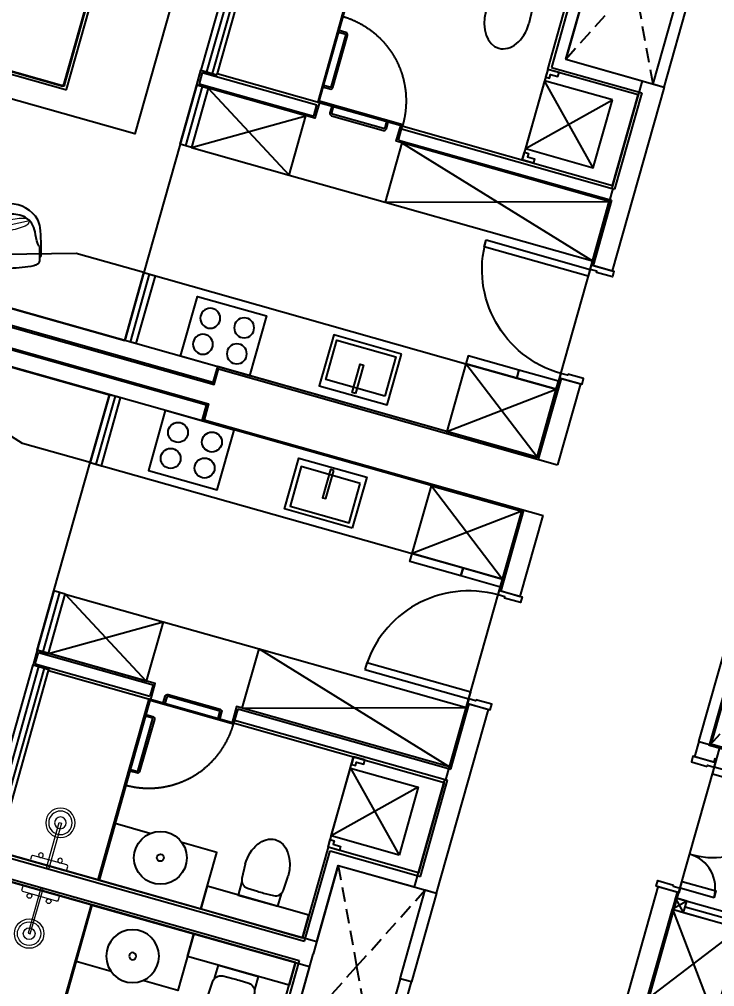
# Model space of a CAD drawing. Header units: millimetres. Extents: x -361675616 to 361246347, y -284141842 to 284396604.
# Drawn here: x -46756 to -40833, y 113742 to 121975 of the extents above; entities that cross this region are included whole.
import ezdxf

# ---------------------------------------------------------------- set-up
doc = ezdxf.new("R2010")
doc.units = ezdxf.units.MM
doc.header["$LTSCALE"] = 100
doc.header["$MEASUREMENT"] = 0
doc.set_wipeout_variables(frame=1)
for name, pattern in [('ACAD_ISO03W100', [30, 12, -18]), ('HIDDEN', [0.375, 0.25, -0.125]), ('SKYVILLA 3-F2$0$17-23F MEA_1BR (Type-2)$0$DOTX2', [12.7, 0, -12.7]), ('Xref_ST_MBDV Cot vach 30.7.2022$0$HIDDEN', [0.375, 0.25, -0.125])]:
    doc.linetypes.add(name, pattern=pattern)
for name, color, linetype, lineweight in [('A- NOI THAT', 3, 'Continuous', 9), ('A-NoiThat', 39, 'Continuous', 13), ('CIC36 net manh', 8, 'Continuous', 9)]:
    doc.layers.add(name, color=color, linetype=linetype, lineweight=lineweight)
for name, color, linetype in [('A-_FURN----_E-_N', 251, 'Continuous'), ('A-_SANIEQPT_E-_N', 251, 'Continuous'), ('A-ANNO-ROOM', 50, 'Continuous'), ('A-WALL-FNSH', 11, 'Continuous'), ('dien tich thong thuy', 3, 'Continuous'), ('IDEA - dim', 251, 'Continuous'), ('KT-Cua', 36, 'Continuous'), ('KT-Khuat', 9, 'HIDDEN'), ('KT-Net manh', 139, 'Continuous'), ('KT-Tuong', 1, 'Continuous'), ('Xref_ST_MBDV Cot vach 30.7.2022$0$KT-Khuat', 9, 'Xref_ST_MBDV Cot vach 30.7.2022$0$HIDDEN')]:
    doc.layers.add(name, color=color, linetype=linetype)
doc.styles.add('220126_HDN_HBA typical plan$0$211210_HDN_HBA_TYPICAL PLAN CORE OPT 1$0$HBA-Text', font='GOTHIC.TTF')

# ---------------------------------------------------------------- blocks, each defined once
blk = doc.blocks.new('dc')
for points in [[(-1100, -40), (-1110, -40), (-1110, -100), (-1150, -100), (-1150, 100), (-1100, 100)], [(-50, -40), (-40, -40), (-40, -100), (0, -100), (0, 100), (-50, 100)], [(-1109.999999999985, -400), (-1109.999999999985, -100), (-1049.999999999985, -100), (-1049.999999999985, -400)], [(-39.99999999998545, -869.9999999999709), (-39.99999999998545, -99.9999999999709), (-99.99999999998545, -99.9999999999709), (-99.99999999998545, -869.9999999999709)]]:
    blk.add_lwpolyline(points, close=True)
for centre, radius, start, end in [((-1110.000000000029, -99.9999999999709), 300.0000000000291, 270, 0), ((-40.0000000000291, -100.0000000000873), 769.9999999999345, 180, 270)]:
    blk.add_arc(centre, radius, start, end)
blk = doc.blocks.new('27')
at = {"color": 6, "const_width": 29.99999999999999}
blk.add_lwpolyline([(84.9999999999709, 900.0000000000146), (1714.999999999956, 900.0000000000146), (1714.999999999971, 100.0000000000146), (84.9999999999709, 100)], close=True, dxfattribs=at)
at = {"layer": 'A-_FURN----_E-_N', "linetype": 'Continuous'}
blk.add_lwpolyline([(3149.994292274088, 170.0000000000146), (3149.994292274088, 770.0000000000146), (3949.994292274059, 770), (3949.994292274074, 170.0000000000582)], close=True, dxfattribs=at)
at = {"layer": 'A-WALL-FNSH', "color": 5}
blk.add_lwpolyline([(3099.994292274088, 270), (3099.994292274074, 670)], dxfattribs=at)
at = {"layer": 'IDEA - dim'}
for p, q in [((3049.994292274059, 170.0000000000146), (3049.994292274059, 770.0000000000146)), ((3149.994292274074, 269.9999999999854), (3149.994292274088, 770.0000000000146)), ((3049.994292274074, 270), (3149.994292274088, 170.0000000000146)), ((3149.994292274074, 269.9999999999854), (3049.994292274059, 170.0000000000146)), ((2999.994292274103, 169.9999999999854), (2999.994292274088, 0))]:
    blk.add_line(p, q, dxfattribs=at)
blk.add_lwpolyline([(3149.994292274074, 269.9999999999854), (3049.994292274074, 270), (3049.994292274059, 170.0000000000146), (3149.994292274088, 170.0000000000146)], close=True, dxfattribs=at)
at = {"layer": 'KT-Net manh', "linetype": 'ACAD_ISO03W100', "ltscale": 4}
for p, q in [((3149.994292274088, 170.0000000000146), (3949.994292274059, 770)), ((3949.994292274074, 170.0000000000582), (3149.994292274088, 770.0000000000146))]:
    blk.add_line(p, q, dxfattribs=at)
at = {"layer": 'KT-Tuong'}
for p, q in [((1714.999999999956, 1.455191522836685e-11), (1714.999999999956, 900.0000000000146)), ((1814.999999999971, 170.0000000000146), (1849.994292274059, 170.0000000000146)), ((1849.994292274059, 170.0000000000146), (1849.994292274059, 1.455191522836685e-11)), ((2999.994292274103, 169.9999999999854), (4749.994292274059, 169.9999999999563)), ((1714.999999999971, 100.0000000000146), (-5.820766091346741e-11, 100)), ((1714.999999999956, 1.455191522836685e-11), (-4.365574568510056e-11, 1.455191522836685e-11)), ((1714.999999999956, 1.455191522836685e-11), (1849.994292274059, 1.455191522836685e-11)), ((2999.994292274088, 0), (6799.994292277814, 1.455191522836685e-11))]:
    blk.add_line(p, q, dxfattribs=at)
at = {"layer": 'Xref_ST_MBDV Cot vach 30.7.2022$0$KT-Khuat', "linetype": 'Xref_ST_MBDV Cot vach 30.7.2022$0$HIDDEN', "ltscale": 5}
blk.add_line((1714.999999999971, 100.0000000000146), (84.9999999999709, 900.0000000000146), dxfattribs=at)
at = {"layer": 'A-_FURN----_E-_N', "rotation": 179.9999999999999}
blk.add_blockref('dc', (1849.994292274074, 84.99997074174462), dxfattribs=at)
blk = doc.blocks.new('220126_HDN_HBA typical plan$0$210902_YS plan 330pm ver13$0$TOTO-WC-CW822J')
at = {"color": 0}
blk.add_lwpolyline([(-177.2072506700642, -119.1915361834399), (-175, 0), (175, 0), (177.2072506700642, -119.1915361836145)], dxfattribs=at)
blk.add_lwpolyline([(-190, -270), (-183.3947591906181, -144.5004246227618, -0.3908696114996718), (-115.4352058441145, -78.20653349565691), (-27.76706723973621, -75.77130742336158, -0.01388621073825284), (27.76706724101678, -75.77130742336158), (115.4352058439981, -78.20653349565691, -0.3908696114996718), (183.3947591905016, -144.5004246227618), (190, -270)], format="xyb", dxfattribs=at)
blk.add_ellipse((0, -270), major_axis=(0, -270), ratio=0.7037037037037037, start_param=4.71238898038469, end_param=7.853981633974483, dxfattribs=at)
blk = doc.blocks.new('cuawc')
at = {"layer": 'IDEA - dim'}
blk.add_lwpolyline([(-760, 0), (-10, 0), (-10, -10), (-760, -10)], close=True, dxfattribs=at)
blk.add_lwpolyline([(-134.9999995920807, -10), (-134.9999999012798, -69.99999993096571, -0.4142135623730955), (-154.9999998733401, -89.9999998335843), (-614.9999995492399, -89.9999999582069, -0.4142135623730945), (-634.9999997187406, -70.0000000022701), (-635, -10), (-619.9999997802079, -10.00000001001172), (-619.9999996982515, -65.00000014714897, 0.4142135623731028), (-609.9999993927777, -74.99999979144195), (-159.9999995660037, -74.99999985605245, 0.4142135623730875), (-149.9999995790422, -64.99999990471406), (-149.9999996628612, -9.999999767518602), (-134.9999995920807, -10)], format="xyb", dxfattribs=at)
at = {"layer": 'KT-Cua'}
blk.add_lwpolyline([(-10, -750), (-10, 0), (0, 0), (0, -750)], close=True, dxfattribs=at)
blk.add_lwpolyline([(0, -124.9999995912076), (59.99999993108213, -124.9999999016291, -0.4142135623730955), (79.99999983422458, -144.999999873573), (79.9999999590218, -604.9999995499966, -0.4142135623730945), (60.00000000186265, -624.9999997186824), (0, -625), (9.313225746154785e-09, -609.9999997809646), (55.00000014714897, -609.9999996974366, 0.4142135623731028), (64.99999979138374, -599.9999993928359), (64.99999985657632, -149.9999995657708, 0.4142135623730875), (54.9999999050051, -139.9999995797989), (-2.328306436538696e-07, -139.9999996633269), (0, -124.9999995912076)], format="xyb", dxfattribs=at)
at = {"layer": 'KT-Net manh', "linetype": 'ACAD_ISO03W100', "ltscale": 4}
blk.add_arc((-10.00800025224789, -0.00334509369485101), 749.991999755212, 179.9997444509397, 270.7645857034216, dxfattribs=at)
blk = doc.blocks.new('A$C2A980E36')
at = {"ltscale": 0.5}
blk.add_lwpolyline([(-10, 0), (10, 0), (10, 400), (-10, 400)], close=True, dxfattribs=at)
blk.add_lwpolyline([(160, 60), (160, 30, -0.4142135623730916), (150, 20), (-150, 20, -0.4142135623730987), (-160, 30), (-160, 60.00000000000728, -0.414213562373095), (-150, 70.00000000000728), (150, 70, -0.4142135623730915)], format="xyb", close=True, dxfattribs=at)
for centre, radius in [((0, 400), 125), ((0, 400), 100), ((0, 400), 50), ((-85, 90.00000000000728), 20), ((85, 90), 20)]:
    blk.add_circle(centre, radius, dxfattribs=at)
blk = doc.blocks.new('17-23F MEA_1BR (Type-2)$0$1X-LAMP1')
at = {"color": 0, "linetype": 'ByBlock', "lineweight": -2}
for p, q in [((0.03333333350902346, -0.0577350272233404), (-0.5900208757140597, 1.021946134262932)), ((0.03333333350902346, -0.0577350272233404), (-0.5900208757140597, 1.021946134262932)), ((0.03333333350902346, 0.0577350272233404), (-0.5900208757141566, -1.021946134263029)), ((0.03333333350902346, 0.0577350272233404), (-0.5900208757141566, -1.021946134263029)), ((-0.06666666701804692, 0), (1.180041751428119, 0)), ((-0.06666666701804692, 0), (1.180041751428119, 0))]:
    blk.add_line(p, q, dxfattribs=at)
at = {"color": 0, "linetype": 'ByBlock', "lineweight": -2, "const_width": 0.03333333333333333}
for points in [[(-0.4809644977131393, 0.8330549466758385), (-0.5824066106765531, 1.00875784035549)], [(-0.4809644977131393, 0.8330549466758385), (-0.5824066106765531, 1.00875784035549)], [(0.9619289954262786, 0), (1.164813221353009, 0)], [(0.9619289954262786, 0), (1.164813221353009, 0)], [(-0.4809644977130423, -0.8330549466761296), (-0.5824066106764562, -1.008757840355781)], [(-0.4809644977130423, -0.8330549466761296), (-0.5824066106764562, -1.008757840355781)]]:
    blk.add_lwpolyline(points, dxfattribs=at)
at = {"color": 0, "linetype": 'ByBlock', "lineweight": -2}
for radius in [1, 0.8666666666666667, 0.8666666666666667, 0.3666666666666667, 0.3666666666666667]:
    blk.add_circle((0, 0), radius, dxfattribs=at)
blk = doc.blocks.new('17-23F MEA_1BR (Type-2)$0$IFF-TABLE LAMP')
blk.add_line((40.000000018219, 192.484417756903), (40.0000000197324, 207.484417756903))
at = {"ltscale": 10}
blk.add_lwpolyline([(1.900480128824711e-08, 299.9922088806343), (3.800960257649422e-08, 99.99220888063428)], dxfattribs=at)
blk.add_lwpolyline([(1.827720552682877e-08, 192.4844177606865), (1.967418938875198e-08, 207.4844177607156), (260.0000000197906, 207.4844177360355), (260.0000000183354, 192.4844177360355)], close=True)
blk.add_circle((240.0000000190921, 199.9844177378982), 150.3620897276269)
at = {"layer": 'A- NOI THAT'}
blk.add_line((220.0000000182772, 192.4844177397608), (220.0000000196742, 207.4844177397899), dxfattribs=at)
at = {"ltscale": 10, "xscale": 150.0000000000582, "yscale": 150.0000000000582, "zscale": 1068.863950547171, "rotation": 359.9999999945528}
blk.add_blockref('17-23F MEA_1BR (Type-2)$0$1X-LAMP1', (240.0000000190921, 199.9844177378982), dxfattribs=at)
blk = doc.blocks.new('bk')
at = {"layer": 'IDEA - dim'}
blk.add_lwpolyline([(-0.0002675037831068039, -1377.500088232278), (49.99973246827722, -1377.500088232278), (49.99973246827722, 1812.499911767722), (-0.0002675037831068039, 1812.499911767722), (-0.02712895162403584, 1577.500073593284), (0.0002675037831068039, 1377.500088232337)], close=True, dxfattribs=at)
blk.add_lwpolyline([(49.99973249621689, -1337.500088473607), (64.9997324962169, -1337.500088473607), (64.99942849576473, 1783.275878090877), (49.99942846782506, 1783.275878090877)], dxfattribs=at)
for centre in [(339.9996877703816, 1487.597338693915), (339.9996877703816, -1052.500088209519)]:
    blk.add_circle(centre, 225, dxfattribs=at)
blk.add_blockref('17-23F MEA_1BR (Type-2)$0$IFF-TABLE LAMP', (99.99968774989247, 1287.612920955988), dxfattribs=at)
at = {"layer": 'IDEA - dim', "xscale": -1, "rotation": 180}
blk.add_blockref('17-23F MEA_1BR (Type-2)$0$IFF-TABLE LAMP', (99.99968774989247, -852.5156704715919), dxfattribs=at)
blk.add_wipeout([(2294.9927706439044, 1812.499911767722), (688.0012429019376, 1812.4999117677266), (688.0012429019379, -1377.5000882322693), (2294.992770643901, -1377.5000882322781)]).dxf.layer = 'IDEA - dim'
at = {"layer": 'IDEA - dim'}
blk.add_lwpolyline([(688.0012429021299, -1377.500088232162), (2294.992770643905, -1377.500088232162), (2294.992770643905, 1812.499911767722), (688.0012429021299, 1812.499911767722)], close=True, dxfattribs=at)
blk.add_wipeout([(2089.9927706438775, 1147.4999117677091), (2091.9910419872776, 1147.083241522198), (2093.528304549841, 1146.0354456736611), (2094.706365021883, 1144.167853025652), (2094.992770643896, 1142.4999117677187), (2094.9927706439044, -707.5000882322773), (2094.589172713081, -709.4681044970649), (2093.528304549837, -711.035622138211), (2091.9009560955064, -712.1216494708956), (2089.992770643904, -712.5000882322781), (64.9927706439039, -712.5000882322777), (64.99277064390344, -701.0793375772756), (64.99277064390344, -697.9310051431256), (64.9927706439039, -687.500088232277), (64.9927706439039, -680.5649314507604), (64.9927706439039, -670.3520584522034), (64.9927706439039, -662.5000882322773), (64.9927706439039, 1109.4022618851604), (64.99277064390344, 1116.6055294068224), (64.9927706439039, 1122.4999117677226), (64.9927706439039, 1128.4480348523368), (64.99277064390344, 1131.378109884231), (64.99277064390344, 1135.8747761278257), (64.9927706439039, 1141.999817293764), (64.9927706439039, 1147.4999117677226)]).dxf.layer = 'IDEA - dim'
for p, q in [((64.9927706439048, 1122.499911767722), (2059.992770643905, 1122.499911767722)), ((2069.992770643905, 1112.499911767722), (2069.992770643905, -677.5000882322784)), ((2059.992770643905, -687.5000882322784), (64.9927706439048, -687.5000882322784))]:
    blk.add_line(p, q, dxfattribs=at)
for points in [[(64.9927706439048, 1147.499911767722), (64.9927706439048, -712.5000882322784), (2089.992770643905, -712.5000882322784, 0.414213562373095), (2094.992770643905, -707.5000882322784), (2094.992770643905, 1142.499911767722, 0.414213562373095), (2089.992770643905, 1147.499911767722)], [(2064.992770643905, 1097.499911767722), (2064.992770643905, -662.5000882322784, -0.414213562373095), (2044.992770643905, -682.5000882322784), (84.9927706439048, -682.5000882322784, -0.414213562373095), (64.9927706439048, -662.5000882322784), (64.9927706439048, 1097.499911767722, -0.414213562373095), (84.9927706439048, 1117.499911767722), (2044.992770643905, 1117.499911767722, -0.414213562373095)]]:
    blk.add_lwpolyline(points, format="xyb", close=True, dxfattribs=at)
blk.add_lwpolyline([(953.7718744687736, 1117.499911767722), (666.7421166915447, -682.5000882322784), (953.7718744687736, -682.5000882322784), (953.7718744687736, 1117.499911767722)], dxfattribs=at)
for points in [[(130.5189307499677, 1020.231518037966, 0.0322267518500584), (117.5159490872175, 280.8010041856323, 0.6954102038374376), (134.8152468968183, 263.1623008393799, -0.06819172719823166), (318.2687705401331, 282.2858964790939)], [(328.4593590069562, 994.6956141073024, -0.1947777689282308), (148.3541835118085, 1037.328105219058, 0.695410203837745), (130.5189307499677, 1020.231518037966, -0.06869920635669718), (143.8733113575727, 927.151387460879)], [(537.5575337726623, 578.9210044868523, -0.02440708241230374), (574.8644917774945, 1003.142975099734, 0.682043984117207), (557.806493120268, 1020.778861292056, -0.01911888479107355), (351.0600977707654, 998.8431818563258)], [(359.6018241010606, 327.3320662273909, 0.03738852551350155), (362.1997381653637, 794.6251031684806, -0.6954102038374376), (375.8936223126948, 809.2183097908855, 0.212902074484743), (666.1287974137813, 818.2535849704291, -0.682043984117207), (680.682247037068, 804.7193091672962, 0.003833100174621584), (664.060634912923, 387.5748876007856)], [(537.5575337726623, 578.9210044868523, 0.03780406069757473), (560.3477269653231, 279.5233349141199, -0.682043984117207), (543.2897283080965, 261.8874487217981, 0.0153884113997309), (377.4013947639614, 275.936111175688, 0.0153884113997309)], [(662.7616236191243, 455.9914424225572, 0.1283367273639134), (681.1566764432937, 297.7767282337882, -0.682043984117207), (667.6581487227231, 283.1901158848777, 0.01651551347398293), (473.3836847953498, 299.4327982485411)], [(453.8603144548833, 302.6394694916089, 0.2943066146886709), (365.752360695973, 260.9987377833459, -0.695410203837745), (351.0036096442491, 274.5249526196276, 0.06869920635669718), (360.1544475667179, 350.1409014732926)], [(351.6931289527565, 277.1956480066874, 0.001401209682945915), (336.543332958594, 277.8231281575281)], [(130.5189307499677, -585.2316945025232, -0.0322267518500584), (117.5159490872175, 154.1988193498109, -0.6954102038374376), (134.8152468968183, 171.8375226960634, 0.06819172719823166), (318.2687705401331, 152.7139270563493)], [(453.8603144548833, 132.3603540438344, -0.2943066146886709), (365.752360695973, 174.0010857520974, 0.695410203837745), (351.0036096442491, 160.4748709158157, -0.06869920635669718), (360.1544475685805, 84.85892206215067)], [(537.5575337726623, -143.921180951409, -0.03780406069757473), (560.3477269653231, 155.4764886213234, 0.682043984117207), (543.2897283080965, 173.1123748136451, -0.0153884113997309), (377.4013947639614, 159.0637123597553, -0.0153884113997309)], [(351.6931289527565, 157.8041755287559, -0.001401209682945915), (336.543332958594, 157.1766953779152)], [(359.6018241010606, 107.6677573080524, -0.03738852551350155), (362.1997381653637, -359.6252796330373, 0.6954102038374376), (375.8936223126948, -374.2184862554423, -0.212902074484743), (666.1287974137813, -383.2537614349858, 0.682043984117207), (680.682247037068, -369.7194856318529, -0.003833100174621584), (664.060634912923, 47.4249359346577)], [(662.7616236191243, -20.99161888711387, -0.1283367273639134), (681.1566764432937, 137.2230953016551, 0.682043984117207), (667.6581487227231, 151.8097076505655, -0.01651551347398293), (473.3836847953498, 135.5670252869022)], [(537.5575337726623, -143.921180951409, 0.02440708241230374), (574.8644917774945, -568.1431515642907, -0.682043984117207), (557.806493120268, -585.7790377566125, 0.01911888479107355), (351.0600977707654, -563.8433583208825)], [(328.4593590069562, -559.6957905718591, 0.1947777689282308), (148.3541835118085, -602.3282816836145, -0.695410203837745), (130.5189307499677, -585.2316945025232, 0.06869920635669718), (143.8733113575727, -492.1515639254358)]]:
    blk.add_lwpolyline(points, format="xyb", dxfattribs=at)
for centre, radius, start, end in [((2059.992770643905, 1112.499911767722), 10, 0, 90), ((-1855.893261833116, 412.1197588521754), 2090.50573884574, 9.449345545667013, 17.06146431403828), ((332.4132648278028, 949.5874807912624), 44.79447967226619, 89.52383022854765, 188.1184555516923), ((359.1095205117017, 926.2340710241115), 73.05392663059416, 96.32596095485857, 166.521431934691), ((327.8923669625074, 957.256370790652), 37.44353618289027, 82.49582310884288, 89.13236035296606), ((2378.285411672667, 392.4501631337916), 1926.589560454453, 161.7731380905047, 168.2986577211647), ((293.389007082209, 941.4593048116076), 118.9285875093396, 227.918371660803, 277.1736100548109), ((-292.2060054279864, 496.0503682396375), 729.9684376083363, 347.776876654984, 24.55315643301806), ((1225.348830725998, 478.9245533357025), 649.21508015164, 149.2584259575628, 194.8124501654718), ((484.2919548079371, 602.2568904169602), 176.3869226037691, 357.8390457640604, 7.866675228716556), ((448.8585773725063, 520.9046236272552), 216.5311150494259, 327.0324244446084, 2.612978378356665), ((602.2806173525751, 457.1927433388191), 61.04320968946892, 297.5596185857169, 351.5320563729027), ((317.8965000156313, 327.0788292225916), 44.79447967226619, 171.8815444483077, 270.4761697714524), ((344.5927556995302, 350.4322389897425), 73.05392663059416, 193.478568065309, 263.6740390451414), ((457.8234593626112, 339.1117546694586), 36.68697397074765, 173.4173087237131, 272.2454878465561), ((478.6044039670378, 358.3762840105919), 59.17423787444497, 194.7429581683624, 264.9384292148029), ((216.5345083046705, 194.2081220292603), 118.9285875093396, 63.63493232034747, 137.0816283558015), ((216.5345083046705, 240.791701506183), 118.9285875093396, 222.9183716441985, 296.3650676796526), ((317.8965000156313, 107.9209943128517), 44.79447967226619, 89.52383022854765, 188.1184555516923), ((344.5927556995302, 84.56758454570081), 73.05392663059416, 96.32596095485857, 166.521431934691), ((-292.2060054279864, -61.05054470419418), 729.9684376083363, 335.446843566982, 12.22312334501602), ((457.8234593626112, 95.88806886598468), 36.68697397074765, 87.75451215344394, 186.5826912762869), ((478.6044039670378, 76.62353952485137), 59.17423787444497, 95.06157078519713, 165.2570418316376), ((1225.348830725998, -43.92472980025923), 649.21508015164, 165.1875498345282, 210.7415740424371), ((602.2806173525751, -22.19291980337584), 61.04320968946892, 8.46794362709735, 62.44038141428312), ((448.8585773725063, -85.90480009181192), 216.5311150494259, 357.3870216216433, 32.96757555539167), ((484.2919548079371, -167.2570668815169), 176.3869226037691, 352.1333247712835, 2.160954235939574), ((-1855.893261833116, 22.88006468326785), 2090.50573884574, 342.9385356859617, 350.550654454333), ((293.389007082209, -506.4594812761643), 118.9285875093396, 82.82638994518913, 132.081628339197), ((2378.285411672667, 42.54966040165164), 1926.589560454453, 191.7013422788353, 198.2268619094953), ((332.4132648278028, -514.5876572558191), 44.79447967226619, 171.8815444483077, 270.4761697714524), ((359.1095205117017, -491.2342474886682), 73.05392663059416, 193.478568065309, 263.6740390451414), ((327.8923669625074, -522.2565472552087), 37.44353618289027, 270.8676396470339, 277.5041768911571), ((2059.992770643905, -677.5000882322784), 10, 270, 0)]:
    blk.add_arc(centre, radius, start, end, dxfattribs=at)
blk = doc.blocks.new('*U116')
at = {"ltscale": 5}
blk.add_lwpolyline([(305, -530), (305, -1.13686837721616e-13), (-305, 0), (-305, -530)], close=True, dxfattribs=at)
for centre in [(-150, -150), (150, -150.0000000000001), (-150, -380), (150, -380)]:
    blk.add_circle(centre, 85, dxfattribs=at)
blk = doc.blocks.new('*U117')
at = {"ltscale": 5}
for points in [[(-300, -450), (300, -450), (300, 0), (-300, 0)], [(-261, -65), (261, -65), (261, -415), (-261, -415)], [(-15, -20), (15, -20), (15, -270), (-15, -270)]]:
    blk.add_lwpolyline(points, close=True, dxfattribs=at)
blk = doc.blocks.new('SKYVILLA 3-F2$0$17-23F MEA_1BR (Type-2)$0$LC725X700')
at = {"linetype": 'SKYVILLA 3-F2$0$17-23F MEA_1BR (Type-2)$0$DOTX2'}
blk.add_wipeout([(-329.20857255398005, 128.5645001668454), (-334.2245521306031, 129.26215030932508), (-339.89530097965326, 131.5417837476416), (-344.79364018798515, 135.28634096913447), (-347.82351372642734, 139.06634735810803), (-349.23150877941225, 141.61240036999516), (-349.61655128873826, 169.77591467076854), (-349.72852495235566, 212.72405177168548), (-349.1561350775155, 261.67997752988595), (-347.69072592780867, 314.8061003665207), (-345.0855721182015, 372.81562358149677), (-342.544110737741, 414.80194563286204), (-338.13726942279027, 465.02011369307), (-329.63293918434647, 501.49654842681775), (-316.77454489858064, 536.2342969251185), (-292.9598737674096, 575.7165818394278), (-273.66116191363835, 600.2618389864219), (-247.91144219916896, 627.2464977576165), (-215.89339867590752, 654.1242089157604), (-180.67445450551168, 677.2543463991606), (-155.19068662042264, 690.5896267177595), (-126.13042591042176, 702.8052026018704), (-72.22658312869316, 718.0513448768179), (-29.92357276272378, 723.9144001932436), (2.9103830456733704e-11, 724.9999999999854), (33.625624178515864, 723.5728183392057), (65.55440985447785, 719.2557832245802), (103.7628667238605, 710.1388726710429), (142.4099128996313, 696.186351260083), (169.77451466220373, 683.0960188488825), (212.1898601953726, 656.5980412062636), (240.03365024256345, 634.1651681908843), (273.9408329308935, 599.545123918535), (300.0356082161161, 564.9930578262865), (312.39088808736415, 545.0013043080689), (324.8370892388193, 515.1470517472335), (332.2716066313442, 490.9312822305801), (337.2932158916374, 468.0171532656532), (339.199745322956, 455.8579605907289), (342.6692504865641, 407.9843941243889), (344.759483454749, 372.8370049029036), (346.58817977613944, 334.76250027591595), (347.89857910324645, 298.8487837667344), (349.1282923014951, 243.71554549681605), (349.4308251121838, 199.72261204590905), (349.3007066360733, 170.6986023447971), (348.90713248490647, 141.60205363796558), (346.5994959351374, 137.75192190798407), (343.189878986057, 134.08388337241195), (338.5161125051818, 130.96800657335552), (333.7633519498486, 129.21766744722845), (330.643786208806, 128.67635896494903), (328.8843137752265, 128.56832908981596), (328.4935816753132, 85.09977185027674), (327.87845889995515, 77.68459562481439), (325.90614630113123, 69.63308428472374), (322.92311946344853, 62.57588599709561), (319.125602848173, 56.37358938640682), (313.51677157937957, 49.8281734300399), (307.36744008718233, 44.69269932800671), (300.48446710295684, 40.60906147886999), (289.64543875830714, 35.70718470281281), (280.79841195027984, 32.27938993522548), (273.88769531266007, 29.93993530757143), (267.5487804991135, 28.044269106467254), (253.722788905754, 25.253064251606702), (239.62565421065665, 22.801601491839392), (221.61845525997342, 19.852815152786206), (181.337293893288, 13.99302190580056), (132.77756318161846, 8.269766041179537), (95.7066983813711, 4.87827266145905), (44.54826131106529, 1.5776135550113395), (-9.31983463880897, 0.22817791800480336), (-62.2537695964711, 2.524596062488854), (-51.24567781224323, 1.9067451778100803), (-95.27347505239595, 4.821065734155127), (-142.4115997843037, 9.25609272212023), (-189.183664974189, 15.011280046179309), (-222.84172299160855, 19.995597521177842), (-255.40167513552296, 25.495329638171825), (-283.1280886404711, 33.01301643460465), (-300.80875762333744, 40.60906147886999), (-312.06995317807014, 48.172411585532245), (-321.1327565407846, 58.87601391026692), (-325.1830128954025, 66.7943995083915), (-327.40656700784166, 73.71147331979591), (-328.81787219570833, 85.09977185027674)], dxfattribs=at)
at = {"color": 251, "linetype": 'ByBlock', "lineweight": 5, "true_color": 0x636466}
blk.add_line((220.3552918270871, 531.5958836431964), (-271.4988140640125, 433.1982285997365), dxfattribs=at)
at = {"color": 0, "linetype": 'ByBlock', "lineweight": -2}
for points in [[(-329.2086583281343, 128.5748468989623, -0.283451554995944), (-349.2315087794414, 141.6124003700097, -0.02447139489988224), (-339.5241216174763, 455.8683073228458, -0.07882240082438097), (-312.7152643819427, 545.0116510401131, -0.2702044043972536), (0, 725, -0.2703701762830269)], [(328.8842820335558, 128.5645001668599, 0.283451554995944), (348.9071324848628, 141.6020536379656, 0.02447139489988224), (339.1997453228978, 455.8579605907435, 0.07882240082438097), (312.3908880873641, 545.0013043080689, 0.2699373523451659), (0, 725, 0.2703701762830269)], [(-330.1621452602049, 243.5917460632627, 0.05672445241523998), (-311.65090554575, 274.6802046659868, 0.04932282282785588), (-281.9319089231722, 408.0370610062382, -0.21221269650396), (-176.1367818103536, 572.707509554748, -0.1131663125640652), (0, 611.9221293181763)], [(329.8378547397515, 243.5917460632627, -0.05672445241523998), (311.3266150252966, 274.6802046659868, -0.04932282282785588), (281.6076184027188, 408.0370610062382, 0.21221269650396), (175.8124912899002, 572.707509554748, 0.112973591019298), (0, 611.9221293181763)], [(-329.2085725540092, 128.5645001668599), (-328.8178721957447, 85.09977185027674, 0.2840791517365884), (-300.8087576234248, 40.60906147886999, 0.04961714147745996), (-264.7823236373006, 27.20450006233295, 0.04038689887932552), (0, 0, 0.05404043549341667)], [(328.8843137752192, 128.5683290897869), (328.4935816752914, 85.09977185027674, -0.2840791517365884), (300.4844671029714, 40.60906147886999, -0.04961714147745996), (264.4580331168472, 27.20450006233295, -0.04032763858299612), (0, 0, -0.05404043549341667)]]:
    blk.add_lwpolyline(points, format="xyb", dxfattribs=at)
at = {"color": 251, "linetype": 'ByBlock', "lineweight": 5, "true_color": 0x636466}
blk.add_lwpolyline([(220.3552918270943, 531.5958836431964, -0.2288388626395793), (171.5240227929753, 474.8293897758704, -0.04270394762528701), (-13.76404251324129, 423.3745634145453, -0.04270394762528701), (-204.5870028848658, 399.5866653186968, -0.2288388626395793), (-271.4988140640125, 433.1982285997365, -0.2288388626395793), (-222.6675450299153, 489.9647224670625, -0.04270394762528701), (-37.37947972367692, 541.4195488283876, -0.04270394762528701), (153.4434806479258, 565.2074469242361, -0.2288388626395793)], format="xyb", close=True, dxfattribs=at)
at = {"color": 0, "linetype": 'ByBlock', "lineweight": -2}
for points in [[(-330.1621452602049, 243.5917460632627), (-329.2085725540092, 128.5645001668599)], [(329.8378547397515, 243.5917460632627), (328.8842820335558, 128.5645001668599)]]:
    blk.add_lwpolyline(points, dxfattribs=at)
blk = doc.blocks.new('CH12')
for p, q in [((-312.375, -149.2411279597436), (-312.375, -572.1779138786915)), ((-267.75, -149.2411279597436), (-267.75, -639.6303226458076)), ((267.75, -639.6303226458076), (267.75, -149.2411280118249)), ((312.375, -572.1779138786915), (312.375, -149.2411246072115)), ((-232.0500000000029, -675.3303226458047), (232.0500000000029, -675.3303226458047))]:
    blk.add_line(p, q)
for centre, radius, start, end in [((-273.6712626853696, -77.20016474780641), 13.38749999999989, 116.2505862071374, 296.2505862071374), ((0, -632.1362743546706), 632.1362743546692, 63.74941379286258, 116.2505862071374), ((0, -632.1362743546706), 605.3612743546691, 63.7494137928626, 116.2505862071374), ((273.671262685355, -77.20016474780641), 13.38750000000007, 243.7494137928627, 63.74941379286245), ((-267.75, -149.2411279597436), 44.62499999999999, 111.939144832112, 180), ((-252.9468673518131, -119.2240579767858), 33.46874999998481, 116.2505888953854, 296.2505888953855), ((0, -632.1362743546706), 538.4237743546691, 63.74941109871938, 116.2505888953856), ((252.9468674045929, -119.2240580028119), 33.46875000001501, 243.7494110987195, 63.74941109871941), ((267.75, -149.2411280118286), 44.62499999999959, 0, 68.06085506708637), ((-290.0625, -549.8654138786915), 31.55464011044969, 225, 315), ((290.0625, -549.8654138786915), 31.55464011044961, 225.0000000000001, 315.0000000000002), ((-232.0500000000029, -639.6303226458076), 35.7, 180, 269.9999999999999), ((232.0500000000029, -639.6303226458076), 35.7, 270, 0)]:
    blk.add_arc(centre, radius, start, end)
blk = doc.blocks.new('*U119')
for points in [[(482.6951045578201, -398.9039813853606), (464.6170375002125, -396.4493711387506), (464.3337632049024, -466.3349522090732)], [(396.7561588253833, -484.1490495130481), (464.3337632049024, -466.3349522090732), (394.4481821902239, -466.0516779393653)]]:
    blk.add_hatch(color=256).paths.add_polyline_path(points)
blk.add_line((464.3337632049024, -466.3349522090732), (416.9273155568029, -418.7598943406972))
for points in [[(482.6951045578201, -398.9039813853606), (464.6170375002125, -396.4493711387506), (464.3337632049024, -466.3349522090732)], [(396.7561588253833, -484.1490495130481), (464.3337632049024, -466.3349522090732), (394.4481821902239, -466.0516779393653)]]:
    blk.add_lwpolyline(points, close=True)
for centre in [(16.76743755071067, -17.17677016190672), (85.71403000141326, -87.65612936302188), (155.3043908096025, -157.4940017787478), (224.8947516177918, -227.3318741944736), (294.485112425981, -297.1697466101995), (364.0754732341703, -367.0076190259254)]:
    blk.add_ellipse(centre, major_axis=(34.52187991841241, 31.95056764796491), ratio=0.5238875827070036, start_param=4.731720461219403, end_param=7.873313114809197)
at = {"extrusion": (0, 0, -1)}
for centre in [(51.5728287498025, -52.1059534814385), (120.5194212005051, -122.5853126825537), (190.1097820086943, -192.4231850982796), (259.7001428168836, -262.2610575140054), (329.2905036250728, -332.0989299297313), (398.8808644332621, -401.9368023454572)]:
    blk.add_ellipse(centre, major_axis=(-32.07293168385898, -34.4082260416161), ratio=0.5238875826554585, start_param=4.731720461217387, end_param=7.87331311480718, dxfattribs=at)
blk = doc.blocks.new('stdo')
at = {"layer": 'A-_FURN----_E-_N', "linetype": 'Continuous'}
for points in [[(134.9999999999563, -8804.999999866748), (134.9999999999563, -9704.999999866748), (334.9999999999563, -9704.999999866748), (334.9999999999709, -8804.999999866748)], [(935.0000000018044, -9704.99999986669), (1002.500000001804, -9704.999999866719), (1002.500000001775, -9740.99999986666), (971.000000001819, -9740.99999986669), (971.0000000018481, -9804.99999986669), (935.0000000018335, -9804.99999986669)], [(1035.000000001819, -10304.99999986669), (1035.000000001834, -9704.99999986669), (1635.000000001775, -9704.999999866675), (1635.000000001819, -10304.99999986666)], [(1735.000000001834, -9704.99999986669), (1667.500000001804, -9704.99999986669), (1667.500000001834, -9740.999999866675), (1699.000000001834, -9740.99999986669), (1699.000000001834, -9804.999999866675), (1735.000000001834, -9804.99999986669)], [(3535.000000000015, -10164.99999999999), (3465.000000000015, -10165), (3464.999999999985, -9715), (3534.999999999956, -9714.999999999985)], [(4134.999999999985, -10515.00000000001), (3534.999999999971, -10514.99999999999), (3534.999999999956, -9714.999999999985), (4135, -9714.999999999985)], [(3534.999999999971, -10514.99999999999), (3464.999999999971, -10514.99999999999), (3465.000000000015, -10165), (3535.000000000015, -10164.99999999999)]]:
    blk.add_lwpolyline(points, close=True, dxfattribs=at)
at = {"layer": 'A-WALL-FNSH', "color": 5}
for p, q in [((125.0000000000873, -1099.999999866748), (4135.000000000058, -1099.999999999985)), ((125.0000000001164, -1199.999999866748), (4135.000000000015, -1199.999999999985)), ((124.9999999999418, -6914.99999986669), (1745.000000001834, -6914.999999866632)), ((2400.0000000031, -6914.999999999927), (1875.000000003114, -6914.99999986669)), ((4134.999999999971, -6914.999999999927), (3534.999999999971, -6914.999999999956))]:
    blk.add_line(p, q, dxfattribs=at)
blk.add_lwpolyline([(124.9999999999709, -1299.999999866748), (4134.999999999985, -1299.999999999985)], dxfattribs=at)
at = {"layer": 'IDEA - dim'}
for p, q in [((124.9999999999418, -6864.999999866704), (1745.000000001804, -6864.999999866632)), ((1875.000000001237, -6864.999999866632), (2400.00000000307, -6864.999999999869)), ((3535, -6864.999999999884), (4134.999999999971, -6864.999999999869)), ((124.9999999999709, -6964.999999866661), (1745.000000001848, -6964.999999866632)), ((1759.991999749123, -8644.995344715659), (1734.991999749094, -8644.995344715644)), ((1874.999936339605, -8679.999999866617), (2399.999936339649, -8679.999999999927)), ((2399.999936339649, -8679.999999999927), (2399.999936337757, -10514.99999999987)), ((934.9999999999709, -9704.99999986669), (1735.000000001834, -9704.99999986669))]:
    blk.add_line(p, q, dxfattribs=at)
for points in [[(2434.999999999956, -10514.99999999997), (1874.999936337801, -10514.99999986663), (1874.991936085047, -8629.995344715644), (1734.991935231054, -8629.995344715659), (1735.000000001877, -10504.99999986669), (934.9999999999709, -10504.99999986681), (934.9999999999709, -9704.99999986669), (134.9999999999563, -9704.999999866748), (134.9999999999418, -7004.999999866748), (1735.000000001834, -7004.999999866748), (1735.000000001834, -7909.999999866748), (1875.000000001834, -7909.999999866748), (1875.000000001237, -6864.999999866632), (1745.000000001804, -6864.999999866632), (1745.000000001863, -7004.999999866748), (1735.000000001834, -7004.999999866748)], [(3535, -6864.999999999884), (3534.999999999956, -9714.999999999985)], [(634.9999999999272, -8213.57864362943), (634.9999999999709, -7904.999999866806), (134.9999999999854, -7904.999999866748), (134.9999999999563, -8804.999999866748), (634.9999999999854, -8804.999999866748), (634.9999999999854, -8496.421356104096)], [(3534.999999999956, -9714.999999999985), (4135, -9714.999999999985)], [(3434.999999999956, -10529.99999999999), (3434.999999999942, -10699.99999999999)]]:
    blk.add_lwpolyline(points, dxfattribs=at)
for points in [[(2400.00000000307, -6864.99999999674), (1875.000000001266, -6864.999999863488), (1875.000000001208, -6964.999999863488), (2400.000000003041, -6964.999999996726)], [(4134.999999999971, -6864.999999999869), (3535, -6864.999999999884), (3534.999999999971, -6964.999999999869), (4134.999999999942, -6964.999999999869)], [(1875.000000001208, -6964.999999863488), (2400.000000003041, -6964.999999996726), (2400.000000003085, -7830.000000000044), (1875.000000001222, -7829.999999866806)], [(985.0000000018626, -7904.999999866734), (134.9999999999854, -7904.999999866748), (134.9999999999418, -7894.999999866748), (985.0000000018335, -7894.999999866734)], [(2474.999999999927, -9594.999999999549), (2474.999999999942, -10514.99999999959), (2534.999999999971, -10514.99999999958), (2535.000000000015, -9594.999999999578)], [(2484.999999999971, -10574.99999999999), (2474.999999999942, -10575), (2474.999999999942, -10515), (2434.999999999956, -10514.99999999997), (2434.999999999956, -10715), (2484.999999999942, -10715)], [(3384.999999999942, -10574.99999999999), (3394.999999999927, -10575), (3394.999999999942, -10514.99999999999), (3434.999999999956, -10514.99999999996), (3434.999999999956, -10715), (3384.999999999956, -10714.99999999999)], [(809.9999999999709, -10699.99999986675), (25.00000000186265, -10699.99999986675), (25.00000000180444, -10599.99999986675), (809.9999999999418, -10599.99999986494)]]:
    blk.add_lwpolyline(points, close=True, dxfattribs=at)
at = {"layer": 'IDEA - dim', "extrusion": (-1.101823627771677e-08, -3.980573537919557e-09, 1)}
blk.add_circle((2128.274085389522, -2177.362223144567, 0.002494559212125253), 436.440197814256, dxfattribs=at)
at = {"layer": 'IDEA - dim'}
for radius in [224.9999999999999, 29.99999999999999]:
    blk.add_circle((459.9999999999563, -8354.999999866748), radius, dxfattribs=at)
blk.add_arc((2474.999999999942, -10514.99999999959), 919.9999999999998, 0, 90, dxfattribs=at)
at = {"layer": 'KT-Khuat', "ltscale": 5}
blk.add_lwpolyline([(809.9999999981083, -9829.999999866748), (25.0000000018772, -10214.99999986675), (809.9999999999418, -10599.99999986494)], dxfattribs=at)
at = {"layer": 'KT-Net manh', "linetype": 'ACAD_ISO03W100', "ltscale": 4}
for p, q in [((2400.00000000307, -6864.99999999674), (3535, -6864.999999999884)), ((2400.000000003085, -7830.000000000044), (2400.000000001222, -8680.000000000058)), ((1635.000000001819, -10304.99999986666), (1035.000000001834, -9704.99999986669)), ((1635.000000001775, -9704.999999866675), (1035.000000001819, -10304.99999986669)), ((4134.999999999985, -10515.00000000001), (3534.999999999956, -9714.999999999985)), ((4135, -9714.999999999985), (3534.999999999971, -10514.99999999999))]:
    blk.add_line(p, q, dxfattribs=at)
blk.add_lwpolyline([(124.9999999999709, -1299.999999866748), (4134.999999999985, -1299.999999999985), (4134.999999999971, -1499.999999999971), (124.9999999999709, -1499.999999866763)], close=True, dxfattribs=at)
for points in [[(1875.000000001208, -6964.999999863488), (2400.000000003085, -7830.000000000044)], [(2400.000000003041, -6964.999999996726), (1875.000000001281, -7829.999999866748)], [(2399.999936339649, -8679.999999999927), (1874.999936337801, -10514.99999986663)], [(1874.999936339605, -8679.999999866617), (2399.999936337757, -10514.99999999987)]]:
    blk.add_lwpolyline(points, dxfattribs=at)
at = {"layer": 'KT-Tuong'}
for p, q in [((109.9999999999563, -1099.999999866748), (109.9999999999709, -9729.999999866763)), ((1760.000000001819, -6879.999999866632), (1760.000000001804, -7894.999999866748)), ((1760.000000003711, -6879.999999866704), (1860.000000001804, -6879.999999866632)), ((1860.000000001804, -6879.999999866632), (1859.999999999971, -7894.999999866806)), ((1860.000000001804, -7894.999999866763), (1760.000000003696, -7894.999999866763)), ((1759.991999749036, -8644.995344715702), (1760.000000001848, -10529.99999986681)), ((1859.991999749036, -8644.995344715615), (1759.991999749123, -8644.995344715659)), ((1859.991999747202, -8644.995344715586), (1859.999999999971, -10529.99999986672)), ((109.9999999999709, -9729.999999866763), (909.9999999981083, -9729.99999986669)), ((909.9999999981083, -9729.99999986669), (909.9999999999418, -10529.99999986676)), ((809.9999999981083, -9829.999999866748), (25.00000000183354, -9829.999999866748)), ((809.9999999981083, -9829.999999866748), (809.9999999999709, -10699.99999986675)), ((909.9999999999709, -10529.99999986679), (1760.000000001804, -10529.99999986669))]:
    blk.add_line(p, q, dxfattribs=at)
for points in [[(4149.999999999985, -1099.999999999985), (4149.999999999971, -4099.998030196541), (4289.931157952407, -4099.998073890762), (4289.930763718352, -7699.998073890674), (4149.999999999985, -7699.99803019657), (4150, -10699.99999999999)], [(1860, -10529.99999986665), (2434.999999999985, -10529.99999999999), (2434.999999999956, -10700)], [(3434.999999999956, -10529.99999999999), (4150.000000000029, -10529.99999999999)], [(809.9999999999709, -10699.99999986675), (2434.999999999956, -10700)], [(3434.999999999942, -10699.99999999999), (4150, -10699.99999999999)]]:
    blk.add_lwpolyline(points, dxfattribs=at)
at = {"layer": 'A-_SANIEQPT_E-_N', "linetype": 'Continuous', "extrusion": (0, 0, -1), "xscale": -0.9999999999999999, "zscale": -0.9999999999999999, "rotation": 270}
blk.add_blockref('*U116', (-3605, -7664.999999999869), dxfattribs=at)
at = {"layer": 'A-_SANIEQPT_E-_N', "linetype": 'Continuous', "xscale": -1, "rotation": 270}
blk.add_blockref('*U117', (4054.999999999942, -8864.99999999981), dxfattribs=at)
at = {"layer": 'A-_SANIEQPT_E-_N', "xscale": -1.000000000000002, "rotation": 90}
blk.add_blockref('220126_HDN_HBA typical plan$0$210902_YS plan 330pm ver13$0$TOTO-WC-CW822J', (334.9999999999709, -9254.999999866748), dxfattribs=at)
at = {"layer": 'A-NoiThat', "extrusion": (0, 0, -1), "zscale": -1.000000000000001, "rotation": 90}
blk.add_blockref('A$C2A980E36', (-114.9999999999709, -7454.999999866748), dxfattribs=at)
at = {"layer": 'CIC36 net manh', "color": 8}
for p, xscale, yscale, zscale, rotation in [((125.7459850217565, -1361.33665870798), -0.8100000000112598, 0.8100000000112598, 0.8100000000112598, 134.876798796027), ((4134.254014978156, -1361.336658841217), 0.8100000000112602, 0.8100000000112602, 0.8100000000112602, 225.123201203973), ((125.5282706897269, -1456.290285194918), -0.8100000000112598, 0.8100000000112598, 0.8100000000112598, 134.876798796027), ((4134.471729310186, -1456.290285328156), 0.8100000000112602, 0.8100000000112602, 0.8100000000112602, 225.123201203973)]:
    blk.add_blockref('*U119', p, dxfattribs=dict(at, xscale=xscale, yscale=yscale, zscale=zscale, rotation=rotation))
at = {"layer": 'IDEA - dim', "extrusion": (-1.101823627771677e-08, 3.980573537919561e-09, -1), "xscale": 0.9698671062557884, "yscale": 0.9698671062557884, "zscale": -0.9698671062557884, "rotation": 244.8546697310384}
blk.add_blockref('CH12', (-976.408485452482, -2739.741005975736, 0.07239392901091905), dxfattribs=at)
at = {"layer": 'IDEA - dim', "extrusion": (-1.101823627771679e-08, -3.980573537919562e-09, 1), "xscale": 0.9698671062557888, "yscale": 0.9698671062557888, "zscale": 0.9698671062557888, "rotation": 244.8546697310385}
blk.add_blockref('CH12', (3255.13968532636, -2739.741006109221, -0.07244055320848472), dxfattribs=at)
at = {"layer": 'IDEA - dim', "xscale": -0.7575757575757571, "yscale": 0.7575757575757571, "zscale": 0.757575757575757, "rotation": 73.83438172896719}
blk.add_blockref('SKYVILLA 3-F2$0$17-23F MEA_1BR (Type-2)$0$LC725X700', (3810.112464284495, -5760.619541377673), dxfattribs=at)
at = {"layer": 'IDEA - dim'}
blk.add_blockref('cuawc', (1734.991999769263, -7895.000042913147), dxfattribs=at)
blk.add_lwpolyline([(3535, -6864.999999999884), (3534.999999999927, -6264.999999999869), (3834.999999999985, -5258.517209711528), (3834.999999998108, -3264.999999999869), (4134.999999998108, -3264.999999999869), (4134.999999999971, -6864.999999999869)], close=True, dxfattribs=at)
at = {"layer": 'KT-Net manh'}
blk.add_lwpolyline([(3434.999999999956, -10514.99999999996), (4134.999999999985, -10515.00000000001), (4135, -1100.000000000015), (4149.999999999927, -1100.000000000713)], dxfattribs=at)
at = {"layer": 'IDEA - dim'}
blk.add_blockref('bk', (125.000267503754, -5092.499911634353), dxfattribs=at)
at = {"layer": 'KT-Net manh'}
blk.add_lwpolyline([(134.9999999999418, -7004.999999866748), (124.9999999999418, -7004.999999866763), (125.0000000001019, -1099.999999869367), (109.9999999999709, -1099.999999869353)], dxfattribs=at)
blk = doc.blocks.new('A$C418F5BC8')
at = {"layer": 'A-ANNO-ROOM', "insert": (648.1133449638728, 1090.790118377889), "char_height": 600, "attachment_point": 2, "rotation": 50.44882673977027, "style": '220126_HDN_HBA typical plan$0$211210_HDN_HBA_TYPICAL PLAN CORE OPT 1$0$HBA-Text'}
blk.add_mtext_dynamic_manual_height_columns('SL-S', width=722857412.8743668, gutter_width=9765.624999999996, heights=[0], dxfattribs=at)
blk = doc.blocks.new('A$C2A6C5140')
at = {"layer": 'A-ANNO-ROOM', "insert": (731.4497625969816, 1190.0169191678, 0.0003277973379295924), "char_height": 600, "attachment_point": 2, "rotation": 50.44882673977027, "style": '220126_HDN_HBA typical plan$0$211210_HDN_HBA_TYPICAL PLAN CORE OPT 1$0$HBA-Text'}
blk.add_mtext_dynamic_manual_height_columns('2-BR', width=722857412.8743668, gutter_width=9765.624999999996, heights=[0], dxfattribs=at)
blk = doc.blocks.new('A$C5388591E')
at = {"layer": 'A-ANNO-ROOM', "insert": (894.3001998505497, 842.1987865094561, 0.0004622000541105721), "char_height": 600, "attachment_point": 2, "rotation": 1.4064704596368105, "style": '220126_HDN_HBA typical plan$0$211210_HDN_HBA_TYPICAL PLAN CORE OPT 1$0$HBA-Text'}
blk.add_mtext_dynamic_manual_height_columns('3-BR', width=722857412.8743668, gutter_width=9765.624999999996, heights=[0], dxfattribs=at)
blk = doc.blocks.new('A$C21AF0CCA')
at = {"layer": 'A-ANNO-ROOM', "insert": (1197.56892258345, 814.6835720778872), "char_height": 600, "attachment_point": 2, "rotation": 0.10542954816276216, "style": '220126_HDN_HBA typical plan$0$211210_HDN_HBA_TYPICAL PLAN CORE OPT 1$0$HBA-Text'}
blk.add_mtext_dynamic_manual_height_columns('1-BR+', width=722857412.8743668, gutter_width=9765.624999999996, heights=[0], dxfattribs=at)

msp = doc.modelspace()

# ---------------------------------------------------------------- block references
at = {"layer": 'IDEA - dim', "rotation": 254.2212141373423}
msp.add_blockref('27', (-40500.77785727297, 117478.7169190992), dxfattribs=at)

# ---------------------------------------------------------------- next in the draw order: block references
at = {"layer": 'IDEA - dim', "rotation": 74.22121413923546}
msp.add_blockref('stdo', (-53719.41101821287, 116667.6873335562), dxfattribs=at)

# ---------------------------------------------------------------- next in the draw order: linework, layer by layer
at = {"layer": 'dien tich thong thuy'}
msp.add_lwpolyline([(-40026.62237846513, 108418.3806475343), (-42307.31779490876, 109062.8404348083), (-41820.57390494143, 110785.3909814038), (-42162.19705803709, 110881.9239875146), (-41631.94533432787, 112758.4455326909), (-41641.56852174002, 112761.1647722999), (-41134.43033470643, 114555.88922448), (-40829.8754985255, 115633.6862145288), (-40789.08845646155, 115778.0285330445), (-40101.03055656415, 115583.6029010182), (-39661.87335878866, 117137.7476713202), (-35634.57208810251, 115999.7476434043), (-35672.64128781534, 115865.0234462075), (-32978.14635494982, 115103.6340124108), (-33773.52234175582, 112288.8573525268), (-34472.36692120681, 109815.6981878607), (-34507.71703271975, 109690.5967505547), (-35213.36011400457, 107193.3759434253), (-37907.85543836332, 107954.7631534644), (-37945.92362232762, 107820.0426722269), (-40029.34161807468, 108408.7574601204), (-40026.62237846513, 108418.3806475343)], dxfattribs=at)

# ---------------------------------------------------------------- next in the draw order: block references
at = {"layer": 'IDEA - dim', "xscale": -1}
for p, rotation in [((-51340.11361539669, 125087.8444761608), 74.22121413541419), ((-53705.83338384132, 116715.737724354), 74.22121413925727)]:
    msp.add_blockref('stdo', p, dxfattribs=dict(at, rotation=rotation))

# ---------------------------------------------------------------- next in the draw order: linework, layer by layer
at = {"layer": 'dien tich thong thuy'}
for points in [[(-41887.53279561836, 119870.948048184), (-42151.28525335134, 118937.4949742455), (-42345.71088531289, 118249.437074334), (-45069.09256160087, 119018.9532535853), (-45107.15185671455, 118884.2640686269), (-48542.63005651795, 119855.0315337602), (-48504.57947672476, 119989.6899201774), (-51199.05326276502, 120751.1403214044), (-50108.63817991005, 124610.0384733491), (-44633.03458380444, 123062.7883288395), (-44635.75382341289, 123053.1651414283), (-41917.2033797367, 122284.9799520449), (-42100.75205330587, 121635.4148017861), (-41451.18690304646, 121451.8661282183), (-41709.51473910235, 120537.6634551049), (-41699.89099144087, 120534.9440130796), (-41887.51901138808, 119870.9441531518)], [(-42934.40039740429, 116166.1575426715), (-42670.62077672264, 117099.6029411381), (-42476.19544367068, 117787.660925513), (-45199.58718927753, 118557.1422464982), (-45161.53684631544, 118691.7995414366), (-48597.0146518804, 119662.5684017511), (-48635.06530958028, 119527.9100373481), (-51329.53890463323, 120289.3603381171), (-52419.95231088717, 116430.4617124129), (-46944.34804602149, 114883.2139345977), (-46941.62881059474, 114892.8371231905), (-44223.07803310932, 114124.6531151343), (-44039.52964180364, 114774.2183451527), (-43389.96441178544, 114590.6699538456), (-43131.63717720133, 115504.8727969177), (-43122.01340527504, 115502.1534407638), (-42934.38661317231, 116166.1536476453)], [(-44253.2692827059, 111498.7744431041), (-44517.02174043887, 110565.3213691656), (-44711.44737240043, 109877.2634692541), (-53564.78974985256, 112378.9667163245), (-52474.37466699759, 116237.8648682692), (-46998.77107089198, 114690.6147237596), (-47001.49031050043, 114680.9915363484), (-44282.93986682424, 113912.8063469651), (-44466.48854039341, 113263.2411967062), (-43816.923390134, 113079.6925231384), (-44075.25122618989, 112165.489850025), (-44065.62747852841, 112162.7704079997), (-44253.25549847562, 111498.7705480719)]]:
    msp.add_lwpolyline(points, dxfattribs=at)

# ---------------------------------------------------------------- next in the draw order: block references
at = {"layer": 'A-ANNO-ROOM'}
for p in [(-189530.7069264457, 172460.371857256, 5.460855537377236e-05), (-190889.2165836156, 167537.1358825558, 5.460855537377236e-05), (-200792.6048307914, 136225.8008255112, 5.461079910308954e-05)]:
    msp.add_blockref('A$C21AF0CCA', p, dxfattribs=at)
at = {"layer": 'dien tich thong thuy'}
for name, p in [('A$C418F5BC8', (-193627.8332148665, 162535.8262730713, 9.919419487628366e-05)), ('A$C418F5BC8', (-196423.0946702335, 158761.0613374173, 4.458552763712727e-05)), ('A$C2A6C5140', (-184324.1430110714, 156728.0149816945, 9.919419487628366e-05)), ('A$C418F5BC8', (-197159.0469856003, 154394.2669833445, 4.458552763712727e-05)), ('A$C418F5BC8', (-196884.0167786681, 150046.204543676, 4.458552763712727e-05)), ('A$C2A6C5140', (-186961.9323272624, 149139.8789736559, 9.919419487628366e-05)), ('A$C418F5BC8', (-198454.1163311225, 145455.9680739344, 9.919419487628366e-05)), ('A$C418F5BC8', (-199747.9958968313, 141469.2998190825, 4.458552763712727e-05)), ('A$C2A6C5140', (-189508.6406398182, 140127.2670308392, 9.919419487628366e-05)), ('A$C2A6C5140', (-191916.6485208535, 131438.3902857853, 4.458552763712727e-05)), ('A$C2A6C5140', (-194202.4980069638, 124603.3394083548, 4.458552763712727e-05)), ('A$C2A6C5140', (-196141.1504808805, 116842.4965355621, 9.919419487628366e-05)), ('A$C5388591E', (-189972.9039226725, 179563.5512734677, 4.458570785358675e-05)), ('A$C5388591E', (-206737.6566015921, 115340.5219298684, 9.91946273371655e-05))]:
    msp.add_blockref(name, p, dxfattribs=at)

doc.saveas('drawing.dxf')
